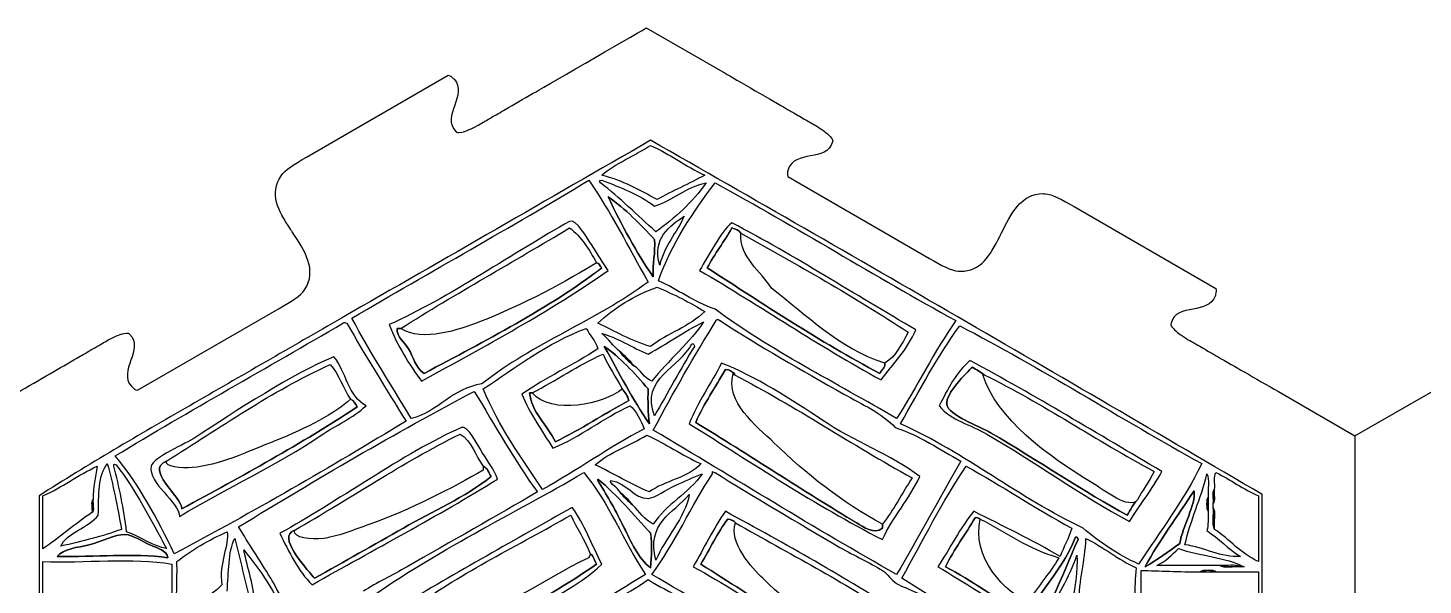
# Model space of a CAD drawing. Extents: x 6 to 958, y 3 to 221.
# Drawn here: x 400.4 to 584.7, y 146.3 to 219.9 of the extents above; entities that cross this region are included whole.
import ezdxf

# ---------------------------------------------------------------- set-up
doc = ezdxf.new("R2010")
doc.units = 0
doc.layers.get('0').update_dxf_attribs({"linetype": 'CONTINUOUS'})

msp = doc.modelspace()

# ---------------------------------------------------------------- linework, layer by layer
at = {"color": 7}
for points in [[(482.10975, 219.912), (492.5235, 213.92025)], [(437.22825, 202.8525), (437.22975, 202.85175), (455.943, 213.65625)], [(500.793, 200.28525), (519.51825, 189.4755), (519.51675, 189.4755)], [(538.6335, 196.32675), (538.644, 196.32), (538.641, 196.32), (557.3445, 185.523), (557.346, 185.52375)], [(414.88425, 172.0635), (433.5945, 182.86875), (433.596, 182.868)], [(565.617, 171.888), (565.6185, 171.88725), (565.6185, 171.88275), (575.72625, 166.04175)], [(575.7195, 166.0395), (586.01025, 171.96525), (586.01475, 171.9645), (586.01625, 171.9645)], [(575.724, 166.03875), (575.7195, 153.978), (575.7165, 153.9765)], [(575.72325, 166.035), (575.72175, 166.035)]]:
    msp.add_lwpolyline(points, dxfattribs=at)
for points in [[(474.522, 199.7985)], [(483.53925, 197.247)], [(487.11, 195.036)], [(483.3675, 192.9945)], [(493.404, 193.5045)], [(477.07425, 187.8915)], [(483.027, 187.041)], [(441.8625, 181.5975)], [(442.0335, 180.918)], [(491.8725, 181.257)], [(523.00125, 181.257)], [(450.708, 177.51525)], [(482.688, 177.85575)], [(488.47125, 177.85575)], [(476.394, 176.83425)], [(525.213, 175.134)], [(482.8575, 173.26275)], [(492.5535, 174.7935)], [(513.13575, 173.433)], [(465.67725, 171.56175)], [(439.1415, 166.11825)], [(457.683, 167.13975)], [(482.517, 167.64975)], [(527.0835, 166.2885)], [(410.90625, 162.3765)], [(412.09575, 162.20625)], [(418.73025, 162.717)], [(555.4905, 162.3765)], [(460.575, 162.036)], [(467.71875, 158.63475)], [(482.517, 158.63475)], [(402.4005, 158.124)], [(487.791, 158.295)], [(556.34175, 157.95375)], [(557.02125, 156.59325)], [(483.027, 154.3815)], [(493.91475, 154.551)], [(513.306, 152.34075)], [(402.4005, 149.44875)], [(418.9005, 149.95875)], [(420.09075, 149.44875)], [(536.78025, 150.129)], [(475.54425, 149.10825)], [(482.007, 147.74775)], [(482.688, 148.59825)], [(488.30025, 148.7685)], [(547.49625, 148.2585)], [(548.007, 148.7685)], [(561.10425, 148.7685)]]:
    msp.add_lwpolyline(points, close=True, dxfattribs=at)
at = {"color": 5}
for points in [[(483.19725, 191.97375)], [(476.22375, 188.23125)], [(476.56425, 177.85575)], [(478.60575, 177.17475)], [(512.9655, 174.28425)], [(467.0385, 171.732)], [(443.9055, 169.8615)], [(527.59425, 166.45875)], [(475.71375, 160.335)], [(478.60575, 158.63475)], [(554.46975, 158.80425)], [(557.1915, 158.97375)], [(408.86475, 155.91225)], [(526.23375, 155.0625)], [(556.34175, 156.0825)], [(445.60575, 154.3815)], [(509.90475, 154.551)], [(557.1915, 153.70125)], [(416.51775, 151.65975)], [(538.821, 152.6805)], [(555.32175, 148.08825)], [(557.8725, 148.938)]]:
    msp.add_lwpolyline(points, close=True, dxfattribs=at)
at = {"color": 7}
for points in [[(467.5455, 211.49175), (468.96225, 212.31375), (482.112, 219.912), (482.112, 219.912)], [(492.5235, 213.92025), (493.6365, 213.27975), (499.386, 209.9655), (500.48925, 209.328)], [(455.943, 213.65625), (456.22575, 213.60675), (456.4485, 213.39225), (456.59625, 213.2505)], [(456.59625, 213.2505), (456.65625, 213.19275), (456.705, 213.147), (456.73725, 213.1305)], [(456.73725, 213.1305), (457.638, 212.11875), (457.2105, 210.8865), (456.79725, 209.69325)], [(463.926, 209.3985), (465.114, 210.0825), (466.3485, 210.7995), (467.5455, 211.49175)], [(456.79725, 209.69325), (456.3795, 208.4805), (455.943, 207.22575), (456.9645, 206.247)], [(461.02425, 207.7275), (461.6775, 208.10325), (462.354, 208.49325), (462.9795, 208.854)], [(462.9795, 208.854), (463.31325, 209.046), (463.63125, 209.22975), (463.926, 209.3985)], [(500.48925, 209.328), (500.87475, 209.10375), (501.30525, 208.85475), (501.75525, 208.59375)], [(501.75525, 208.59375), (502.287, 208.2855), (502.845, 207.96225), (503.38875, 207.6465)], [(457.728, 206.15025), (458.358, 206.27775), (459.0345, 206.61675), (459.792, 207.01425)], [(459.792, 207.01425), (460.06425, 207.1575), (460.31625, 207.3075), (460.58175, 207.46725)], [(460.58175, 207.46725), (460.7235, 207.552), (460.8705, 207.63975), (461.02425, 207.7275)], [(503.38875, 207.6465), (503.538, 207.56025), (503.685, 207.47925), (503.82675, 207.4005)], [(503.82675, 207.4005), (504.1005, 207.24825), (504.357, 207.10575), (504.6225, 206.9385)], [(504.6225, 206.9385), (505.34325, 206.481), (505.97625, 206.064), (506.40225, 205.584)], [(482.688, 205.07175), (469.13775, 197.2905), (455.49, 189.41775), (441.8625, 181.5975)], [(456.9645, 206.247), (456.98475, 206.24325), (456.99675, 206.22825), (457.01025, 206.20725)], [(457.01025, 206.20725), (457.0545, 206.1405), (457.12275, 206.02875), (457.728, 206.15025)], [(563.4855, 158.29425), (536.6745, 174.009), (509.78175, 189.639), (482.688, 205.07175)], [(506.69925, 204.87375), (506.361, 203.502), (505.0575, 203.25075), (503.7975, 203.00775)], [(506.40225, 205.584), (506.808, 205.1235), (506.7465, 205.00425), (506.71125, 204.933)], [(506.71125, 204.933), (506.69925, 204.91125), (506.691, 204.89475), (506.69925, 204.87375)], [(433.85925, 200.39925), (434.34825, 201.1515), (435.67575, 201.9555), (437.22825, 202.8525)], [(476.22375, 200.4795), (478.11825, 202.0425), (480.5565, 203.064), (482.688, 204.3915)], [(482.688, 204.3915), (485.24775, 203.2665), (487.29, 201.62325), (489.83175, 200.4795)], [(503.7975, 203.00775), (502.5585, 202.7685), (501.27825, 202.521), (500.85, 201.23625)], [(500.81775, 201.057), (500.76975, 200.8575), (500.69475, 200.556), (500.793, 200.28525)], [(500.85, 201.23625), (500.853, 201.201), (500.838, 201.13725), (500.81775, 201.057)], [(435.0855, 193.359), (433.42875, 195.8625), (432.2835, 197.97075), (433.85925, 200.39925)], [(443.223, 181.59675), (453.63225, 187.68975), (464.22225, 193.599), (474.522, 199.7985)], [(474.522, 199.7985), (477.42375, 195.612), (479.78775, 190.88775), (482.34675, 186.36075)], [(476.0535, 199.45875), (475.86375, 199.668), (475.905, 199.8075), (476.22375, 199.7985)], [(483.3675, 192.9945), (480.95475, 195.17475), (478.629, 197.442), (476.0535, 199.45875)], [(483.53925, 197.247), (481.2675, 198.49125), (479.007, 199.74675), (476.22375, 200.4795)], [(476.22375, 199.7985), (478.7535, 198.8685), (481.19925, 197.856), (483.19725, 196.3965)], [(483.19725, 196.3965), (485.71425, 197.1675), (487.27875, 198.8925), (490.002, 199.45875)], [(490.002, 199.45875), (488.208, 196.8855), (485.93325, 194.79525), (483.3675, 192.9945)], [(489.83175, 200.4795), (487.79325, 199.34175), (485.57925, 198.38025), (483.53925, 197.247)], [(483.708, 186.531), (485.484, 191.559), (488.3085, 195.5385), (491.19225, 199.45875)], [(491.19225, 199.45875), (501.9705, 193.56675), (512.25225, 187.17825), (523.00125, 181.257)], [(483.027, 187.041), (480.77475, 190.28925), (478.86825, 193.88175), (477.0735, 197.5875)], [(477.0735, 197.5875), (479.41725, 196.01775), (481.29, 193.98), (483.1965, 191.9745)], [(529.002, 192.78075), (530.27925, 195.36075), (531.59925, 198.027), (534.5535, 198.027)], [(534.5535, 198.027), (534.63975, 198.027), (534.7275, 198.0255), (534.816, 198.02025)], [(534.816, 198.02025), (535.71075, 197.973), (537.0735, 197.22525), (538.6335, 196.32675)], [(471.97125, 194.35575), (464.949, 190.46325), (455.84625, 184.15425), (448.158, 180.74775)], [(474.864, 191.2935), (474.4215, 191.9235), (472.81125, 194.82), (471.97125, 194.35575)], [(483.87825, 188.571), (482.84775, 192.15525), (485.232, 193.7955), (487.11, 195.036)], [(487.11, 195.036), (486.09975, 192.813), (484.503, 191.178), (483.87825, 188.571)], [(493.404, 194.1855), (491.86425, 192.88875), (490.452, 189.993), (489.15075, 187.8915)], [(517.72875, 180.06675), (509.574, 184.72575), (501.8205, 189.78825), (493.404, 194.1855)], [(435.3375, 192.98325), (435.25275, 193.1085), (435.16875, 193.23375), (435.0855, 193.359)], [(436.971, 185.3235), (438.68175, 187.965), (436.9815, 190.51575), (435.3375, 192.98325)], [(449.688, 180.23625), (456.9585, 184.815), (464.5815, 189.0435), (471.9705, 193.5045)], [(471.9705, 193.5045), (473.53125, 192.34275), (474.54975, 190.6395), (475.54425, 188.9115)], [(483.1965, 191.9745), (483.3285, 190.14225), (482.93925, 188.8305), (483.027, 187.041)], [(490.1715, 188.23125), (491.13075, 190.10775), (492.40875, 191.6655), (493.404, 193.5045)], [(493.404, 193.5045), (493.8975, 193.37475), (494.38275, 193.23525), (494.59425, 192.8235)], [(494.59425, 192.8235), (502.11825, 188.6115), (509.63325, 184.38825), (516.708, 179.72625)], [(523.6095, 187.7805), (526.293, 187.7805), (527.50725, 189.7755), (528.7995, 192.372)], [(528.7995, 192.372), (528.867, 192.50775), (528.936, 192.64425), (529.002, 192.78075)], [(477.07425, 187.8915), (476.3235, 188.952), (475.779, 189.9885), (474.864, 191.2935)], [(476.22375, 188.2305), (469.17075, 182.8095), (460.8765, 178.62975), (452.7495, 174.28275)], [(475.54425, 188.9115), (475.94325, 188.8575), (475.92375, 188.385), (476.22375, 188.2305)], [(512.9655, 174.2835), (504.9555, 178.5195), (497.613, 183.4245), (490.1715, 188.23125)], [(519.51675, 189.4755), (521.06775, 188.58075), (522.423, 187.83675), (523.31625, 187.788)], [(452.41125, 173.2635), (460.84725, 177.924), (469.39725, 182.47125), (477.07425, 187.8915)], [(482.34675, 186.36075), (475.4925, 181.2705), (467.193, 178.28775), (460.404, 172.92225)], [(491.19225, 182.7885), (488.39025, 183.7275), (486.28875, 185.3685), (483.708, 186.531)], [(489.15075, 187.8915), (497.23875, 183.16575), (504.83625, 177.94875), (513.13575, 173.433)], [(523.31625, 187.788), (523.416, 187.78275), (523.51425, 187.7805), (523.6095, 187.7805)], [(433.596, 182.868), (435.153, 183.7665), (436.4805, 184.572), (436.971, 185.3235)], [(475.71375, 180.918), (477.89175, 182.934), (480.4485, 184.57425), (483.53925, 185.67975)], [(483.53925, 185.67975), (485.7585, 184.72575), (487.89825, 183.68925), (489.8325, 182.44875)], [(557.2875, 184.56525), (556.8615, 183.276), (555.57825, 183.02775), (554.3385, 182.7885)], [(557.32125, 184.74225), (557.301, 184.6635), (557.2875, 184.60125), (557.2875, 184.56525)], [(557.346, 185.52375), (557.44725, 185.2485), (557.37225, 184.944), (557.32125, 184.74225)], [(515.17725, 168.32925), (507.12225, 173.0895), (498.5385, 177.321), (491.19225, 182.7885)], [(554.3385, 182.7885), (553.0785, 182.5455), (551.7795, 182.2935), (551.44275, 180.9285)], [(411.927, 163.39725), (421.82025, 169.37925), (432.024, 175.05), (442.0335, 180.918)], [(441.8625, 181.5975), (435.162, 177.75225), (428.50725, 173.89575), (421.79175, 170.031)], [(442.0335, 180.918), (442.257, 181.12125), (442.3005, 180.984), (442.54425, 180.918)], [(442.54425, 180.918), (445.07475, 176.52975), (447.7065, 172.24575), (450.369, 167.99025)], [(451.04775, 168.32925), (448.44825, 172.76025), (445.63275, 176.976), (443.223, 181.59675)], [(448.158, 180.74775), (449.21025, 177.888), (450.77475, 175.5405), (452.41125, 173.2635)], [(482.688, 177.85575), (480.05475, 178.569), (478.01775, 179.877), (475.71375, 180.918)], [(482.34675, 176.83425), (484.83975, 178.19775), (487.08375, 179.80875), (489.66225, 181.08675)], [(489.8325, 182.44875), (487.86825, 180.4995), (484.88325, 179.57175), (482.688, 177.85575)], [(489.66225, 181.08675), (488.067, 178.48575), (484.914, 175.9695), (482.8575, 173.26275)], [(483.02625, 166.7985), (485.694, 171.72975), (488.409, 176.61075), (491.36175, 181.25625)], [(491.36175, 181.25625), (491.367, 181.422), (491.5695, 181.389), (491.7015, 181.42575)], [(491.7015, 181.42575), (491.67225, 181.28325), (491.769, 181.2675), (491.8725, 181.257)], [(491.8725, 181.257), (497.0505, 177.8985), (502.54125, 174.7545), (508.203, 171.561)], [(523.00125, 181.257), (520.14675, 177.19425), (517.8795, 172.54575), (515.17725, 168.32925)], [(551.43075, 180.86625), (551.394, 180.7965), (551.334, 180.6795), (551.73975, 180.22275)], [(551.44275, 180.9285), (551.45025, 180.9075), (551.44125, 180.888), (551.43075, 180.86625)], [(411.0345, 178.7055), (411.78975, 179.10225), (412.46475, 179.44125), (413.0955, 179.56875)], [(413.0955, 179.56875), (413.694, 179.69025), (413.7645, 179.58075), (413.808, 179.51475)], [(413.808, 179.51475), (413.82, 179.4945), (413.832, 179.4765), (413.85375, 179.4735)], [(413.85375, 179.4735), (414.86925, 178.4985), (414.435, 177.246), (414.01725, 176.03475)], [(450.708, 177.51525), (450.19575, 178.371), (449.15925, 179.06175), (449.178, 180.23625)], [(449.178, 180.23625), (449.34825, 180.23625), (449.51775, 180.23625), (449.688, 180.23625)], [(460.5735, 172.24275), (464.913, 175.104), (468.942, 178.27575), (474.1815, 180.237)], [(474.1815, 180.237), (474.66525, 179.3025), (475.40325, 178.6245), (475.713, 177.516)], [(478.60575, 177.17475), (477.74025, 177.897), (477.11925, 178.86375), (476.22375, 179.55675)], [(476.22375, 179.55675), (478.0755, 179.139), (480.318, 177.6405), (482.34675, 176.83425)], [(513.13575, 173.433), (514.71675, 175.5945), (516.6225, 177.43125), (517.72875, 180.06675)], [(516.708, 179.72625), (515.865, 178.18725), (515.0985, 176.57325), (513.64575, 175.644)], [(515.68725, 167.64975), (518.21175, 172.04325), (520.6035, 176.56875), (523.512, 180.5775)], [(523.512, 180.5775), (534.10725, 175.12575), (544.80075, 168.2985), (555.4905, 162.3765)], [(551.73975, 180.22275), (552.162, 179.74275), (552.79425, 179.32575), (553.5165, 178.86975)], [(553.5165, 178.86975), (553.78425, 178.6995), (554.04825, 178.55325), (554.328, 178.398)], [(407.72175, 176.7945), (408.3705, 177.16875), (409.10625, 177.59175), (409.80525, 177.99225)], [(409.80525, 177.99225), (409.94625, 178.0755), (410.08575, 178.158), (410.21925, 178.23825)], [(410.21925, 178.23825), (410.493, 178.4025), (410.75325, 178.557), (411.0345, 178.7055)], [(452.7495, 174.28275), (451.6275, 175.017), (451.365, 176.41875), (450.708, 177.51525)], [(475.713, 177.516), (472.48575, 175.41225), (468.828, 173.74125), (465.67725, 171.56175)], [(482.517, 167.64975), (480.312, 170.8305), (478.49175, 174.39825), (476.5635, 177.85575)], [(476.5635, 177.85575), (478.43325, 176.60625), (480.66975, 174.25125), (482.346, 172.24275)], [(480.47625, 175.30425), (479.781, 175.85625), (479.1585, 176.48025), (478.60575, 177.17475)], [(483.19725, 168.66975), (481.2855, 173.7165), (486.59775, 175.0035), (488.13075, 178.1955)], [(488.47125, 177.85575), (486.63375, 174.87375), (484.94925, 171.73875), (483.19725, 168.66975)], [(488.13075, 178.1955), (488.42025, 178.2585), (488.45175, 178.0635), (488.47125, 177.85575)], [(554.328, 178.398), (554.4645, 178.32225), (554.60625, 178.2435), (554.75025, 178.161)], [(554.75025, 178.161), (555.37875, 177.79575), (556.0275, 177.41925), (556.63425, 177.069)], [(556.63425, 177.069), (556.992, 176.86125), (557.33475, 176.6625), (557.64975, 176.481)], [(403.3815, 174.28575), (404.54475, 174.95925), (405.7455, 175.656), (406.9005, 176.32125)], [(406.9005, 176.32125), (407.15775, 176.469), (407.4345, 176.62875), (407.72175, 176.7945)], [(414.01725, 176.03475), (413.60475, 174.84075), (413.17575, 173.60625), (414.08025, 172.59075)], [(418.73025, 162.717), (425.781, 167.1195), (432.49725, 171.85575), (440.3325, 175.4745)], [(440.8425, 176.49525), (435.47475, 174.27375), (427.938, 169.389), (422.47125, 165.7785)], [(440.3325, 175.4745), (441.52875, 174.2325), (442.03125, 172.29675), (443.055, 170.88225)], [(445.095, 170.031), (442.7355, 171.2445), (442.449, 174.5295), (440.8425, 176.49525)], [(467.03775, 171.732), (470.24775, 173.3415), (473.0565, 175.3515), (476.394, 176.83425)], [(476.394, 176.83425), (477.1215, 175.1805), (478.104, 173.78175), (478.94475, 172.242)], [(482.8575, 173.26275), (481.79625, 173.676), (481.39725, 174.75), (480.47625, 175.30425)], [(492.04275, 175.644), (490.6455, 172.95975), (488.9625, 170.55975), (487.791, 167.649)], [(505.31175, 168.15975), (501.5985, 170.64525), (496.2525, 174.087), (492.04275, 175.644)], [(513.64575, 175.644), (513.687, 174.924), (513.14925, 174.77925), (512.9655, 174.2835)], [(524.8725, 175.98375), (523.04475, 174.46575), (521.94975, 172.21725), (520.791, 170.03025)], [(521.81175, 170.2005), (521.63325, 171.67425), (524.394, 174.342), (525.213, 175.134)], [(550.218, 161.35575), (541.812, 166.27425), (533.54925, 171.336), (524.8725, 175.98375)], [(525.213, 175.134), (525.6825, 174.75225), (526.28475, 174.504), (526.7445, 174.11325)], [(557.64975, 176.481), (558.77925, 175.827), (559.95975, 175.149), (561.10125, 174.49275)], [(398.94, 171.7185), (400.43325, 172.5765), (401.9325, 173.44575), (403.3815, 174.28575)], [(488.64, 167.8185), (489.753, 170.33625), (491.241, 172.47675), (492.5535, 174.7935)], [(492.5535, 174.7935), (493.19475, 174.86925), (493.3515, 174.45825), (493.74375, 174.2835)], [(493.74375, 174.2835), (493.74375, 174.2265), (493.74375, 174.1695), (493.74375, 174.1125)], [(493.74375, 174.1125), (501.8835, 169.8915), (509.244, 164.89125), (517.21725, 160.5045)], [(526.7445, 174.11325), (534.6135, 170.247), (541.54725, 165.4425), (549.19725, 161.35575)], [(561.10125, 174.49275), (562.5765, 173.64375), (564.10125, 172.7655), (565.617, 171.888)], [(414.08025, 172.59075), (414.1125, 172.57425), (414.15975, 172.52925), (414.2205, 172.47225)], [(414.2205, 172.47225), (414.36975, 172.32825), (414.5955, 172.11225), (414.88425, 172.0635)], [(428.2545, 154.04325), (438.33975, 160.17375), (449.091, 166.5465), (459.38325, 171.903)], [(460.404, 172.92225), (456.38175, 172.296), (454.761, 169.2675), (451.04775, 168.32925)], [(459.38325, 171.903), (462.135, 167.45175), (464.66625, 162.78225), (467.71875, 158.63475)], [(468.39825, 158.9745), (465.55875, 163.16625), (462.64275, 167.28), (460.5735, 172.24275)], [(465.67725, 171.56175), (466.75575, 168.8985), (468.342, 166.7415), (469.7595, 164.418)], [(470.1, 165.2685), (469.07625, 167.42625), (466.87275, 169.29225), (466.698, 171.732)], [(466.698, 171.732), (466.8105, 171.732), (466.92375, 171.732), (467.03775, 171.732)], [(478.94475, 172.242), (479.259, 171.7635), (479.6625, 171.37125), (479.79525, 170.71125)], [(482.346, 172.24275), (482.31075, 170.6175), (482.34825, 169.068), (482.517, 167.64975)], [(508.203, 171.561), (510.6, 170.20875), (513.27675, 169.0395), (515.007, 167.139)], [(421.79175, 170.031), (415.10925, 166.185), (408.372, 162.2685), (401.88975, 158.124)], [(443.90625, 169.8615), (436.57125, 165.0045), (428.67375, 160.7115), (420.77175, 156.42375)], [(439.1415, 166.11825), (441.096, 167.44575), (443.367, 168.39675), (445.095, 170.031)], [(443.055, 170.88225), (443.47575, 170.679), (443.72025, 170.2995), (443.90625, 169.8615)], [(469.7595, 164.418), (473.49, 165.96075), (476.37375, 168.35025), (479.96475, 170.03175)], [(479.79525, 170.71125), (476.53575, 168.924), (473.50275, 166.91025), (470.1, 165.2685)], [(479.96475, 170.03175), (480.8355, 169.257), (481.34475, 168.123), (481.836, 166.9695)], [(520.791, 170.03025), (522.408, 168.06825), (524.9655, 167.514), (527.0835, 166.2885)], [(527.595, 166.45875), (526.188, 167.283), (521.9835, 168.786), (521.81175, 170.2005)], [(450.369, 167.99025), (440.39925, 161.9145), (430.23375, 156.033), (419.75175, 150.4695)], [(509.90475, 154.55025), (503.088, 158.62875), (495.55125, 163.602), (488.64, 167.8185)], [(518.2395, 160.6755), (514.3545, 163.61175), (509.64675, 165.25575), (505.31175, 168.15975)], [(420.4305, 155.40225), (426.64125, 159.138), (433.38675, 162.21075), (439.1415, 166.11825)], [(457.683, 167.13975), (450.08475, 163.797), (441.012, 157.13175), (433.69875, 153.19125)], [(435.57, 153.531), (442.90875, 157.75875), (449.80425, 162.43125), (457.51275, 166.2885)], [(457.51275, 166.2885), (459.04125, 165.3795), (459.516, 163.41675), (460.575, 162.036)], [(460.404, 163.908), (459.94725, 164.64), (458.52075, 167.508), (457.683, 167.13975)], [(481.836, 166.9695), (477.13725, 164.52375), (473.022, 161.496), (468.39825, 158.9745)], [(475.37325, 162.20625), (477.2505, 163.902), (479.9445, 164.78025), (482.17725, 166.11825)], [(482.17725, 166.11825), (484.72725, 165.03975), (486.78825, 163.47225), (489.32175, 162.3765)], [(515.1765, 147.747), (504.24825, 153.8865), (493.75725, 160.4625), (483.02625, 166.7985)], [(487.791, 167.649), (496.16775, 162.4185), (504.327, 156.96975), (513.306, 152.34075)], [(515.007, 167.139), (518.30775, 166.07475), (520.83975, 164.2395), (523.6815, 162.71625)], [(539.841, 153.8715), (531.22125, 157.896), (524.39625, 163.7145), (515.68725, 167.64975)], [(527.0835, 166.2885), (533.49825, 162.58125), (539.5005, 158.20875), (545.96475, 154.72125)], [(545.625, 155.57175), (540.16725, 158.5305), (533.77725, 162.83325), (527.595, 166.45875)], [(575.7165, 166.04475), (575.7135, 166.044), (575.7135, 166.04175), (575.715, 166.04025)], [(575.715, 166.04025), (575.7165, 166.0395), (575.7165, 166.03875), (575.718, 166.03875)], [(575.718, 166.03875), (575.718, 166.0425), (575.724, 166.0425), (575.724, 166.03875)], [(575.718, 166.03875), (575.718, 166.03875), (575.7195, 166.03875), (575.7195, 166.0395)], [(575.72625, 166.0365), (575.72625, 166.03575), (575.72475, 166.035), (575.72325, 166.035)], [(575.72625, 166.04175), (575.72625, 166.041), (575.72775, 166.03875), (575.72625, 166.0365)], [(422.47125, 165.7785), (421.407, 165.07575), (416.91525, 163.19925), (416.688, 162.036)], [(409.716, 155.5725), (409.7475, 158.205), (409.71075, 160.9065), (410.90625, 162.3765)], [(410.90625, 162.3765), (411.68175, 159.6375), (412.245, 156.68475), (412.77675, 153.70125)], [(411.756, 162.036), (411.7485, 162.471), (411.88275, 162.24375), (412.09575, 162.20625)], [(419.75175, 150.4695), (417.50325, 155.139), (415.1115, 159.66525), (411.927, 163.39725)], [(412.09575, 162.20625), (414.65175, 158.86575), (416.658, 154.97475), (418.7295, 151.1505)], [(420.77175, 156.42375), (420.66225, 158.0955), (415.78575, 161.59875), (418.73025, 162.717)], [(462.4455, 160.335), (461.982, 161.6655), (461.28825, 162.49125), (460.404, 163.908)], [(482.517, 158.63475), (479.9895, 159.6795), (477.80475, 161.0655), (475.37325, 162.20625)], [(489.32175, 162.3765), (487.7115, 160.47225), (484.497, 160.17), (482.517, 158.63475)], [(523.6815, 162.71625), (520.8225, 157.74975), (518.09325, 152.65425), (515.1765, 147.747)], [(555.4905, 162.3765), (553.13325, 157.5315), (550.017, 153.4485), (547.15575, 149.10825)], [(402.4005, 158.124), (404.94825, 159.261), (407.025, 160.8705), (409.545, 162.036)], [(409.545, 162.036), (409.425, 160.512), (408.95025, 159.34125), (409.03425, 157.61325)], [(413.45625, 153.36075), (413.0775, 156.4395), (412.491, 159.3135), (411.756, 162.036)], [(416.688, 162.036), (416.25225, 159.804), (420.4545, 157.332), (420.4305, 155.40225)], [(445.4355, 144.51525), (454.18275, 150.79275), (464.36625, 155.637), (473.8425, 161.1855)], [(461.595, 160.6755), (458.1375, 157.91475), (453.918, 156.08775), (450.0285, 153.8715)], [(460.575, 162.036), (461.12325, 161.79075), (461.3295, 161.20275), (461.595, 160.6755)], [(473.8425, 161.1855), (477.183, 157.326), (479.106, 152.0475), (482.007, 147.74775)], [(482.85675, 147.74775), (485.86725, 151.82625), (488.019, 156.76125), (490.85175, 161.016)], [(489.49125, 161.01525), (487.70175, 158.43975), (484.75425, 157.0215), (483.027, 154.3815)], [(485.919, 159.4845), (487.233, 160.0425), (488.29125, 160.60275), (489.49125, 161.01525)], [(490.85175, 161.016), (490.85175, 161.13), (490.85175, 161.2425), (490.85175, 161.3565)], [(490.85175, 161.3565), (490.98975, 161.32425), (491.02125, 161.1855), (491.1915, 161.1855)], [(491.1915, 161.1855), (496.0245, 158.19375), (502.26075, 154.5), (507.69225, 151.32)], [(513.306, 152.34075), (514.6845, 155.385), (516.852, 157.6395), (518.2395, 160.6755)], [(517.21725, 160.5045), (515.92725, 158.45025), (514.773, 156.25875), (513.306, 154.38075)], [(515.85675, 147.23775), (518.65425, 152.208), (521.23275, 157.39725), (524.36175, 162.036)], [(524.36175, 162.036), (529.149, 159.4515), (533.49225, 156.42375), (538.31175, 153.8715)], [(545.96475, 154.72125), (547.311, 157.005), (548.991, 158.95275), (550.218, 161.35575)], [(549.19725, 161.35575), (548.5485, 160.01925), (547.69875, 158.88525), (546.98625, 157.61325)], [(553.27875, 151.65975), (554.013, 155.00775), (555.39375, 157.71075), (556.17, 161.016)], [(556.17, 161.016), (556.5645, 160.332), (556.2315, 158.9205), (556.34175, 157.95375)], [(557.1915, 158.9745), (557.26125, 159.69975), (557.0265, 160.72725), (557.36175, 161.1855)], [(557.36175, 161.1855), (559.34175, 160.27425), (560.9385, 158.9775), (562.97475, 158.124)], [(437.952, 146.38725), (446.1375, 151.01475), (454.539, 155.42775), (462.4455, 160.335)], [(467.71875, 158.63475), (462.642, 155.625), (456.03, 151.94775), (450.5385, 148.7685)], [(475.88325, 159.82425), (475.7925, 159.96075), (475.7055, 160.10025), (475.713, 160.33425)], [(475.713, 160.33425), (478.30575, 158.22225), (480.426, 155.63625), (482.68725, 153.1905)], [(479.115, 154.04175), (478.1055, 156.04875), (477.05625, 158.04525), (475.88325, 159.82425)], [(478.605, 158.634), (478.3875, 159.21525), (477.20925, 159.72525), (477.41325, 160.164)], [(477.41325, 160.164), (479.53125, 159.90975), (480.44775, 157.73925), (482.346, 157.78275)], [(480.30525, 156.93225), (479.667, 157.42875), (479.1015, 157.995), (478.605, 158.634)], [(482.346, 157.78275), (483.2625, 157.80375), (484.79775, 159.0075), (485.919, 159.4845)], [(548.007, 148.7685), (549.93975, 152.3355), (552.33825, 155.4375), (554.46975, 158.80425)], [(554.46975, 158.80425), (554.7465, 156.91425), (552.9555, 154.2135), (552.59925, 151.83)], [(557.02125, 157.104), (557.12925, 157.67625), (556.80225, 158.6835), (557.1915, 158.9745)], [(401.88975, 158.124), (401.88975, 127.16475), (401.88975, 96.20775), (401.88975, 65.24925)], [(402.4005, 151.14975), (402.4005, 153.47475), (402.4005, 155.79975), (402.4005, 158.124)], [(409.03425, 157.61325), (408.927, 157.09725), (409.25325, 156.1485), (408.86475, 155.9115)], [(483.027, 154.3815), (481.8825, 154.99275), (481.16775, 156.0375), (480.30525, 156.93225)], [(483.36825, 149.61975), (482.082, 154.53075), (485.697, 155.85975), (487.791, 158.295)], [(487.791, 158.295), (487.25325, 155.1465), (484.59375, 152.64525), (483.36825, 149.61975)], [(546.98625, 157.61325), (546.4185, 157.04775), (546.11775, 156.2145), (545.625, 155.57175)], [(556.34175, 157.95375), (556.34175, 157.32975), (556.34175, 156.7065), (556.34175, 156.0825)], [(557.02125, 156.59325), (557.02125, 156.7635), (557.02125, 156.933), (557.02125, 157.104)], [(562.97475, 158.124), (562.97475, 155.23275), (562.97475, 152.34075), (562.97475, 149.44875)], [(563.4855, 65.2485), (563.4855, 96.26325), (563.4855, 127.2795), (563.4855, 158.29425)], [(408.86475, 155.9115), (406.605, 154.428), (404.65125, 152.64), (402.4005, 151.14975)], [(404.7825, 151.49025), (405.4245, 153.1815), (408.45, 153.93825), (409.716, 155.5725)], [(472.3125, 156.59325), (465.12, 152.50125), (456.9165, 147.94725), (449.51775, 143.49525)], [(451.5585, 143.4945), (457.87875, 148.0605), (465.20475, 151.6215), (472.1415, 155.57175)], [(472.1415, 155.57175), (472.9095, 153.78825), (473.99475, 152.322), (474.69225, 150.46875)], [(476.22375, 149.109), (474.9345, 151.62075), (473.92425, 154.40625), (472.3125, 156.59325)], [(492.5535, 156.0825), (490.95525, 153.82425), (489.72, 151.2045), (488.30025, 148.7685)], [(489.3225, 149.10825), (490.51425, 151.0905), (491.502, 153.27825), (492.894, 155.06175)], [(515.85675, 142.4745), (508.434, 147.3555), (500.52375, 151.7475), (492.5535, 156.0825)], [(492.894, 155.06175), (493.32825, 154.986), (493.6755, 154.82325), (493.91475, 154.551)], [(525.384, 156.0825), (523.52475, 153.91575), (522.258, 151.15575), (520.62, 148.7685)], [(521.64, 148.7685), (522.7935, 151.07475), (524.28375, 153.04275), (525.5535, 155.23275)], [(536.78025, 150.129), (533.124, 152.256), (529.22775, 154.1445), (525.384, 156.0825)], [(525.5535, 155.23275), (525.90825, 155.30475), (526.0035, 155.11575), (526.233, 155.0625)], [(526.233, 155.0625), (529.63875, 153.30825), (532.5855, 151.095), (536.61, 149.9595)], [(556.34175, 156.0825), (556.368, 155.1495), (556.359, 154.25025), (556.17075, 153.531)], [(557.1915, 153.70125), (556.7985, 154.329), (557.13225, 155.68275), (557.02125, 156.59325)], [(412.77675, 153.70125), (410.274, 152.80125), (407.5995, 152.07525), (404.7825, 151.49025)], [(408.52275, 151.65975), (410.05575, 152.0145), (411.90675, 153.087), (413.286, 153.02025)], [(413.286, 153.02025), (414.1935, 152.97675), (415.5705, 152.091), (416.51775, 151.65975)], [(418.7295, 151.1505), (417.12525, 151.362), (415.25175, 152.775), (413.45625, 153.36075)], [(420.09075, 149.44875), (422.0805, 150.97425), (424.26525, 152.30475), (426.72525, 153.36075)], [(426.72525, 153.36075), (427.0905, 151.7925), (425.5845, 149.181), (426.045, 146.38725)], [(432.50775, 147.2385), (430.94325, 149.79), (429.591, 151.74525), (428.2545, 154.04325)], [(438.29175, 147.23775), (437.55225, 148.0935), (433.671, 152.29125), (435.23025, 153.36075)], [(433.69875, 153.19125), (434.90025, 150.70725), (436.10625, 148.227), (437.952, 146.38725)], [(435.23025, 153.36075), (435.339, 153.43575), (435.42225, 153.498), (435.57, 153.531)], [(450.0285, 153.8715), (446.08425, 151.62375), (442.16775, 149.43525), (438.29175, 147.23775)], [(482.688, 148.59825), (481.01625, 149.8845), (480.09, 152.10225), (479.115, 154.04175)], [(482.68725, 153.1905), (482.874, 151.52475), (482.80725, 150.2895), (482.688, 148.59825)], [(493.91475, 154.551), (500.928, 150.5085), (508.2645, 146.78775), (514.83675, 142.30425)], [(513.306, 153.87075), (512.25675, 152.907), (510.73125, 154.05675), (509.90475, 154.55025)], [(513.306, 154.38075), (513.306, 154.2105), (513.306, 154.041), (513.306, 153.87075)], [(538.31175, 153.8715), (537.93225, 152.493), (537.26625, 151.40025), (536.78025, 150.129)], [(547.15575, 149.10825), (544.41825, 150.39525), (541.968, 151.9725), (539.841, 153.8715)], [(556.17075, 153.531), (557.73075, 152.48325), (558.984, 151.128), (560.59275, 150.129)], [(562.97475, 149.44875), (560.66775, 150.48525), (559.185, 152.349), (557.1915, 153.70125)], [(575.7165, 153.9765), (575.715, 152.2455), (575.7165, 150.50175), (575.7195, 148.8165)], [(404.271, 150.129), (405.1155, 151.15575), (406.9215, 151.29), (408.52275, 151.65975)], [(416.51775, 151.65975), (417.501, 151.21275), (418.84125, 150.8985), (418.9005, 149.95875)], [(426.72525, 145.536), (426.9525, 147.9735), (426.84975, 150.741), (427.7445, 152.51025)], [(427.7445, 152.51025), (428.45925, 149.709), (429.12525, 146.8605), (429.786, 144.006)], [(507.69225, 151.32), (509.6085, 150.198), (511.64325, 149.334), (513.30525, 148.2585)], [(530.6565, 139.24275), (532.752, 144.348), (536.7915, 147.50925), (538.821, 152.6805)], [(539.1615, 152.34), (536.78025, 147.5205), (535.55175, 141.5475), (530.6565, 139.24275)], [(538.821, 152.6805), (539.1105, 152.7435), (539.14275, 152.54775), (539.1615, 152.34)], [(539.33175, 143.83575), (539.22075, 147.12375), (540.11325, 149.40525), (540.18225, 152.511)], [(540.18225, 152.511), (542.5185, 151.33275), (544.455, 149.754), (546.8175, 148.599)], [(552.59925, 151.83), (551.1045, 150.77175), (549.6555, 149.67075), (548.007, 148.7685)], [(549.5385, 148.93875), (550.72575, 149.4525), (551.52975, 150.34875), (552.42975, 151.15125)], [(552.42975, 151.15125), (555.2085, 150.24525), (558.6285, 149.9775), (561.10425, 148.7685)], [(560.59275, 150.129), (558.087, 149.89275), (555.8235, 151.368), (553.27875, 151.65975)], [(402.39975, 112.53825), (402.4005, 124.8405), (402.4005, 137.14425), (402.4005, 149.44875)], [(402.4005, 149.44875), (407.682, 149.22975), (414.3375, 150.00975), (419.40975, 149.10825)], [(418.9005, 149.95875), (414.234, 150.60375), (409.35, 150.0105), (404.271, 150.129)], [(420.26025, 142.13475), (419.86425, 144.23325), (420.20325, 147.06675), (420.09075, 149.44875)], [(430.46625, 143.325), (430.33125, 146.2515), (429.43575, 148.419), (428.937, 150.98025)], [(428.937, 150.98025), (431.13, 148.299), (433.1235, 145.416), (434.5485, 141.9645)], [(474.69225, 150.46875), (475.20525, 150.24525), (475.21275, 149.5155), (475.54425, 149.10825)], [(536.61, 149.9595), (535.48275, 147.8535), (533.811, 146.29425), (532.6965, 144.17625)], [(535.07925, 142.134), (536.334, 144.90375), (537.99675, 147.267), (538.99125, 150.2985)], [(538.99125, 150.2985), (539.151, 148.3785), (538.69725, 145.60275), (538.31175, 143.66475)], [(419.40975, 149.10825), (419.47275, 144.8505), (419.36325, 140.763), (419.2395, 136.69125)], [(450.5385, 148.7685), (448.54125, 147.61275), (446.484, 146.667), (444.75525, 145.53675)], [(482.007, 147.74775), (472.71375, 141.95925), (463.0215, 136.56975), (453.4305, 131.07825)], [(475.54425, 149.10825), (469.04775, 144.5475), (461.5335, 141.006), (454.45125, 137.031)], [(465.33675, 142.305), (469.14, 144.41625), (473.208, 146.121), (476.22375, 149.109)], [(471.12, 140.26275), (490.41225, 148.3665), (510.53025, 133.98375), (512.4555, 117.12975)], [(512.9655, 130.0575), (503.66475, 136.0095), (492.75375, 141.82425), (482.85675, 147.74775)], [(488.30025, 148.7685), (496.23075, 144.3945), (503.424, 139.28475), (511.434, 134.99025)], [(511.26525, 135.6705), (503.73525, 139.935), (496.5225, 144.51525), (489.3225, 149.10825)], [(513.30525, 148.2585), (514.0095, 147.8025), (514.50375, 146.98425), (515.1765, 146.55675)], [(520.62, 148.7685), (524.23425, 146.71275), (527.493, 144.3015), (531.336, 142.47525)], [(532.01625, 142.815), (528.168, 144.40875), (525.24375, 146.92725), (521.64, 148.7685)], [(546.8175, 148.599), (546.5655, 145.9305), (546.576, 143.37825), (546.81675, 140.60325)], [(547.49625, 139.41225), (547.37025, 142.314), (547.5555, 145.0335), (547.49625, 148.2585)], [(547.49625, 148.2585), (549.88125, 148.254), (552.4905, 148.07925), (555.32175, 148.0875)], [(557.8725, 148.93875), (555.0945, 148.93875), (552.31575, 148.93875), (549.5385, 148.93875)], [(555.32175, 148.0875), (555.61425, 148.3695), (557.0685, 148.3695), (557.36175, 148.0875)], [(557.36175, 148.0875), (559.23375, 148.0875), (561.10425, 148.0875), (562.97475, 148.0875)], [(560.5935, 148.7685), (559.74, 148.87875), (558.44325, 148.54575), (557.8725, 148.93875)], [(561.10425, 148.7685), (560.93475, 148.7685), (560.7645, 148.7685), (560.5935, 148.7685)], [(562.97475, 148.0875), (562.97475, 136.6905), (562.97475, 125.2935), (562.97475, 113.898)], [(575.7195, 148.8165), (575.7225, 147.483), (575.724, 146.1045), (575.724, 144.78375)], [(426.045, 146.38725), (424.42425, 144.66225), (422.06475, 143.676), (420.26025, 142.13475)], [(437.27025, 140.77425), (435.69075, 140.8635), (433.20225, 146.1045), (432.50775, 147.2385)], [(472.82175, 141.45375), (475.815, 143.50575), (479.448, 144.9195), (482.34675, 147.06675)], [(482.34675, 147.06675), (485.133, 145.31625), (488.42475, 144.07125), (490.8525, 141.96375)], [(515.1765, 146.55675), (516.396, 145.78125), (519.83925, 144.98175), (520.1085, 143.32425)], [(529.63575, 139.24275), (524.35725, 141.22425), (520.473, 144.5955), (515.85675, 147.23775)]]:
    msp.add_open_spline(points, degree=3, dxfattribs=at)
at = {"color": 5}
for points in [[(483.19725, 191.97375), (481.29075, 193.97925), (479.418, 196.017), (477.07425, 197.58675)], [(477.07425, 197.58675), (478.869, 193.881), (480.7755, 190.2885), (483.02775, 187.04025)], [(483.02775, 187.04025), (482.93925, 188.8305), (483.3285, 190.14225), (483.19725, 191.97375)], [(493.404, 193.5045), (492.40875, 191.66475), (491.13075, 190.10775), (490.1715, 188.23125)], [(494.59425, 192.8235), (494.38275, 193.23525), (493.8975, 193.37475), (493.404, 193.5045)], [(498.6765, 185.51025), (497.292, 187.80975), (494.41725, 189.528), (494.59425, 192.8235)], [(452.7495, 174.28425), (460.8765, 178.6305), (469.17075, 182.811), (476.22375, 188.23125)], [(475.54425, 188.91225), (471.9075, 186.621), (465.64125, 183.2355), (460.06425, 181.0875)], [(476.22375, 188.23125), (475.92375, 188.38575), (475.94325, 188.8575), (475.54425, 188.91225)], [(490.1715, 188.23125), (497.613, 183.42525), (504.9555, 178.5195), (512.9655, 174.28425)], [(513.64575, 175.64475), (507.3675, 177.64275), (503.388, 181.944), (498.6765, 185.51025)], [(460.06425, 181.0875), (457.503, 180.10125), (452.5215, 178.35), (449.688, 180.237)], [(449.178, 180.237), (449.15925, 179.06175), (450.19575, 178.371), (450.708, 177.516)], [(449.688, 180.237), (449.51775, 180.237), (449.34825, 180.237), (449.178, 180.237)], [(450.708, 177.516), (451.365, 176.4195), (451.6275, 175.017), (452.7495, 174.28425)], [(476.56425, 177.85575), (478.49175, 174.39825), (480.312, 170.8305), (482.51775, 167.64975)], [(482.34675, 172.24275), (480.6705, 174.25125), (478.434, 176.60625), (476.56425, 177.85575)], [(478.60575, 177.17475), (479.1585, 176.48025), (479.781, 175.857), (480.47625, 175.30425)], [(480.47625, 175.30425), (479.92425, 175.9995), (479.2995, 176.62275), (478.60575, 177.17475)], [(512.9655, 174.28425), (513.14925, 174.78), (513.687, 174.92475), (513.64575, 175.64475)], [(525.213, 175.134), (524.394, 174.34125), (521.63325, 171.67425), (521.811, 170.2005)], [(526.7445, 174.11325), (526.28475, 174.504), (525.6825, 174.75225), (525.213, 175.134)], [(492.5535, 174.79425), (491.241, 172.4775), (489.753, 170.337), (488.64, 167.82)], [(499.017, 165.09825), (496.58775, 167.44725), (492.54075, 170.49075), (493.57425, 174.28425)], [(493.74375, 174.28425), (493.35225, 174.459), (493.1955, 174.86925), (492.5535, 174.79425)], [(493.57425, 174.28425), (493.584, 174.18), (493.599, 174.0825), (493.74375, 174.11325)], [(493.74375, 174.11325), (493.74375, 174.17025), (493.74375, 174.2265), (493.74375, 174.28425)], [(541.03275, 159.825), (535.0485, 163.4505), (528.4425, 168.264), (526.57425, 174.11325)], [(526.57425, 174.11325), (526.62975, 174.11325), (526.68675, 174.11325), (526.7445, 174.11325)], [(467.0385, 171.732), (466.9245, 171.732), (466.81125, 171.732), (466.69875, 171.732)], [(466.69875, 171.732), (466.8735, 169.29225), (469.077, 167.427), (470.10075, 165.2685)], [(478.9455, 172.242), (476.53275, 170.235), (469.54575, 168.7095), (467.0385, 171.732)], [(479.796, 170.71125), (479.66325, 171.37125), (479.25975, 171.7635), (478.9455, 172.242)], [(482.51775, 167.64975), (482.34825, 169.06875), (482.3115, 170.6175), (482.34675, 172.24275)], [(420.77175, 156.423), (428.673, 160.71075), (436.5705, 165.00375), (443.9055, 169.8615)], [(443.05425, 170.88225), (441.012, 169.0785), (437.265, 167.0355), (433.18875, 165.43875)], [(443.9055, 169.8615), (443.7195, 170.29875), (443.475, 170.67825), (443.05425, 170.88225)], [(470.10075, 165.2685), (473.5035, 166.91025), (476.5365, 168.92475), (479.796, 170.71125)], [(521.811, 170.2005), (521.98275, 168.786), (526.18725, 167.283), (527.59425, 166.45875)], [(488.64, 167.82), (495.55125, 163.6035), (503.088, 158.6295), (509.90475, 154.551)], [(527.59425, 166.45875), (533.7765, 162.83325), (540.1665, 158.5305), (545.62425, 155.57175)], [(433.18875, 165.43875), (429.2355, 163.89075), (425.607, 162.114), (422.13225, 161.8665)], [(513.306, 154.3815), (508.10775, 157.12425), (503.07675, 161.172), (499.017, 165.09825)], [(418.73025, 162.717), (415.7865, 161.59875), (420.66225, 158.0955), (420.77175, 156.423)], [(422.13225, 161.8665), (420.7245, 161.76675), (418.43475, 161.922), (418.73025, 162.717)], [(460.575, 161.52525), (456.573, 159.1905), (450.774, 156.21075), (445.60575, 154.3815)], [(450.0285, 153.87075), (453.918, 156.087), (458.1375, 157.914), (461.595, 160.67475)], [(461.595, 160.67475), (461.3295, 161.202), (461.12325, 161.79), (460.575, 162.03525)], [(460.575, 162.03525), (460.575, 161.865), (460.575, 161.69475), (460.575, 161.52525)], [(475.71375, 160.335), (475.7055, 160.101), (475.7925, 159.9615), (475.884, 159.825)], [(482.68875, 153.19125), (480.42675, 155.637), (478.3065, 158.22225), (475.71375, 160.335)], [(475.884, 159.825), (477.05625, 158.046), (478.10625, 156.0495), (479.11575, 154.0425)], [(478.60575, 158.63475), (479.1015, 157.99575), (479.66775, 157.4295), (480.306, 156.933)], [(480.306, 156.933), (479.81025, 157.572), (479.24325, 158.13825), (478.60575, 158.63475)], [(546.9855, 157.61325), (545.97675, 156.192), (542.60925, 158.86875), (541.03275, 159.825)], [(554.46975, 158.80425), (552.33825, 155.43675), (549.93975, 152.3355), (548.007, 148.7685)], [(552.59925, 151.83075), (552.9555, 154.2135), (554.7465, 156.91425), (554.46975, 158.80425)], [(557.1915, 158.97375), (556.80225, 158.68275), (557.12925, 157.6755), (557.02125, 157.10325)], [(557.02125, 157.10325), (557.41125, 157.395), (557.0835, 158.4015), (557.1915, 158.97375)], [(409.03425, 157.614), (408.6465, 157.3785), (408.9705, 156.42975), (408.86475, 155.91225)], [(408.86475, 155.91225), (409.2525, 156.14925), (408.927, 157.09725), (409.03425, 157.614)], [(545.62425, 155.57175), (546.117, 156.21375), (546.4185, 157.047), (546.9855, 157.61325)], [(556.34175, 157.95375), (556.05975, 157.716), (556.05975, 156.32025), (556.34175, 156.0825)], [(556.34175, 156.0825), (556.34175, 156.70725), (556.34175, 157.32975), (556.34175, 157.95375)], [(492.894, 155.061), (491.50275, 153.2775), (490.51425, 151.08975), (489.3225, 149.1075)], [(493.91475, 154.55025), (493.67625, 154.8225), (493.32825, 154.98525), (492.894, 155.061)], [(525.55425, 155.23275), (524.28525, 153.04275), (522.79425, 151.07475), (521.64075, 148.7685)], [(532.69725, 144.1755), (529.551, 145.041), (524.98425, 150.267), (526.23375, 155.0625)], [(526.23375, 155.0625), (526.0035, 155.11575), (525.90825, 155.30475), (525.55425, 155.23275)], [(557.02125, 156.5925), (557.13225, 155.68275), (556.7985, 154.329), (557.1915, 153.70125)], [(557.1915, 153.70125), (557.08125, 154.611), (557.4165, 155.96625), (557.02125, 156.5925)], [(413.286, 153.02025), (411.90675, 153.08625), (410.05575, 152.01375), (408.52275, 151.65975)], [(416.51775, 151.65975), (415.57125, 152.09175), (414.1935, 152.9775), (413.286, 153.02025)], [(435.23025, 153.36), (433.671, 152.2905), (437.55225, 148.09275), (438.29175, 147.237)], [(435.57, 153.53025), (435.42225, 153.49725), (435.33825, 153.435), (435.23025, 153.36)], [(439.482, 152.51025), (437.7435, 152.313), (435.546, 152.54775), (435.57, 153.53025)], [(438.29175, 147.237), (442.16775, 149.4345), (446.085, 151.62375), (450.0285, 153.87075)], [(445.60575, 154.3815), (443.5275, 153.64575), (441.17625, 152.7015), (439.482, 152.51025)], [(479.11575, 154.0425), (480.09075, 152.103), (481.01625, 149.88525), (482.68875, 148.599)], [(482.68875, 148.599), (482.808, 150.2895), (482.87475, 151.52475), (482.68875, 153.19125)], [(497.48625, 147.237), (496.0965, 148.63725), (492.939, 151.97175), (493.91475, 154.55025)], [(509.90475, 154.551), (510.732, 154.05675), (512.25675, 152.90775), (513.306, 153.8715)], [(513.306, 153.8715), (513.306, 154.0425), (513.306, 154.212), (513.306, 154.3815)], [(408.52275, 151.65975), (406.92075, 151.29), (405.1155, 151.15575), (404.271, 150.129)], [(418.9005, 149.95875), (418.84125, 150.8985), (417.501, 151.21275), (416.51775, 151.65975)], [(538.821, 152.6805), (536.7915, 147.50925), (532.752, 144.348), (530.6565, 139.24275)], [(530.6565, 139.24275), (535.55175, 141.5475), (536.78025, 147.52125), (539.1615, 152.34075)], [(539.1615, 152.34075), (539.142, 152.5485), (539.10975, 152.7435), (538.821, 152.6805)], [(548.007, 148.7685), (549.6555, 149.67075), (551.1045, 150.7725), (552.59925, 151.83075)], [(404.271, 150.129), (409.34925, 150.0105), (414.234, 150.60375), (418.9005, 149.95875)], [(474.522, 149.9595), (467.90625, 146.87925), (462.99075, 142.0995), (453.60075, 141.79425)], [(474.693, 150.4695), (474.741, 150.195), (474.53175, 150.177), (474.522, 149.9595)], [(475.54425, 149.109), (475.2135, 149.51625), (475.206, 150.246), (474.693, 150.4695)], [(454.45125, 137.03175), (461.5335, 141.006), (469.04775, 144.54825), (475.54425, 149.109)], [(489.3225, 149.1075), (496.52175, 144.51525), (503.7345, 139.935), (511.26525, 135.6705)], [(521.64075, 148.7685), (525.2445, 146.92725), (528.16875, 144.40875), (532.017, 142.815)], [(557.36175, 148.08825), (557.0685, 148.37025), (555.6135, 148.37025), (555.32175, 148.08825)], [(555.32175, 148.08825), (556.00125, 148.08825), (556.68225, 148.08825), (557.36175, 148.08825)], [(560.5935, 148.76775), (560.022, 149.16075), (558.72525, 148.8285), (557.8725, 148.938)], [(557.8725, 148.938), (558.44325, 148.545), (559.74, 148.87875), (560.5935, 148.76775)], [(512.1165, 137.031), (507.7845, 139.27875), (501.369, 143.32425), (497.48625, 147.237)]]:
    msp.add_open_spline(points, degree=3, dxfattribs=at)

doc.saveas('drawing.dxf')
